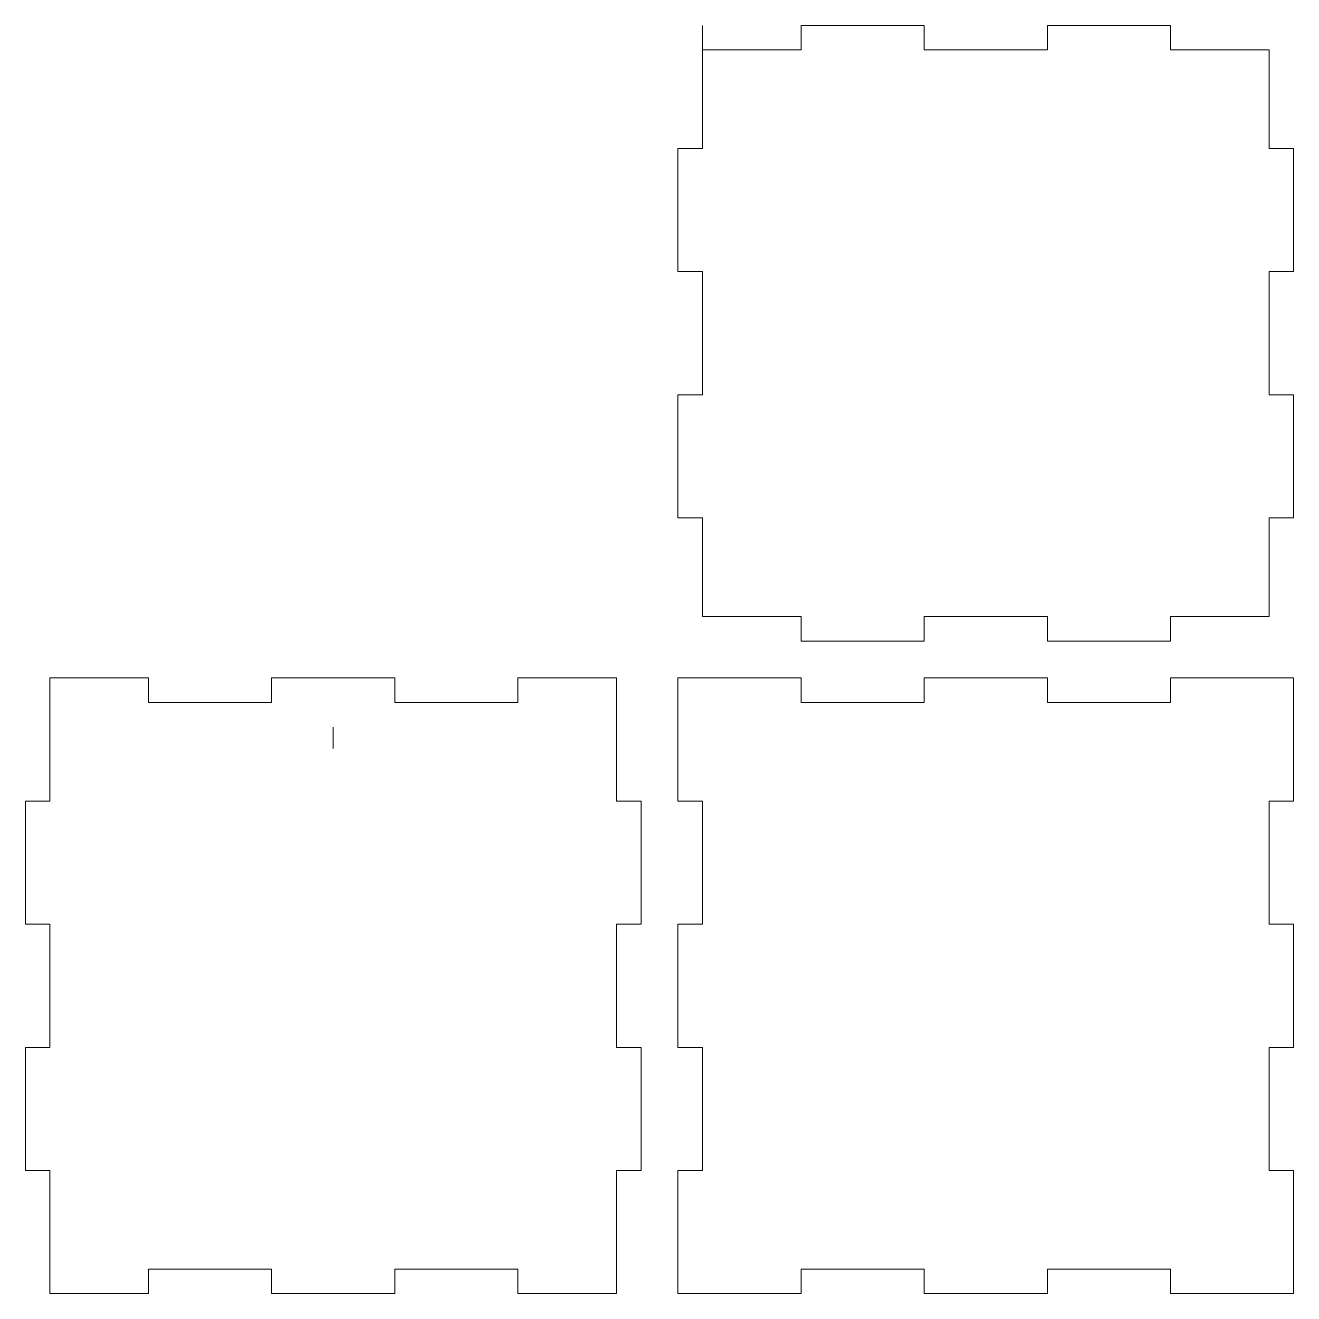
# Model space of a CAD drawing. Header units: centimetres. Extents: x -10.5 to 11.8, y -4.5 to 5.8.
# Drawn here: x 1.51 to 11.81, y -4.55 to 5.75 of the extents above; entities that cross this region are included whole.
import ezdxf

# ---------------------------------------------------------------- set-up
doc = ezdxf.new("R2010")
doc.units = ezdxf.units.CM
doc.header["$MEASUREMENT"] = 0

msp = doc.modelspace()

# ---------------------------------------------------------------- linework, layer by layer
at = {"lineweight": 9}
for points in [[(7.00641, 5.75433), (7.00641, 5.75433), (7.00641, 5.75433), (7.00641, 5.75433)], [(7.00641, 4.75433), (7.00641, 4.75433), (7.00641, 5.75433), (7.00641, 5.75433)], [(7.80641, 5.75433), (7.80641, 5.75433), (8.80641, 5.75433), (8.80641, 5.75433)], [(7.80641, 5.75433), (7.80641, 5.75433), (7.80641, 5.75433), (7.80641, 5.75433)], [(7.80641, 5.55433), (7.80641, 5.55433), (7.80641, 5.75433), (7.80641, 5.75433)], [(8.80641, 5.75433), (8.80641, 5.75433), (8.80641, 5.75433), (8.80641, 5.75433)], [(8.80641, 5.75433), (8.80641, 5.75433), (8.80641, 5.55433), (8.80641, 5.55433)], [(8.80641, 5.75433), (8.80641, 5.75433), (8.80641, 5.75433), (8.80641, 5.75433)], [(9.80641, 5.75433), (9.80641, 5.75433), (10.80641, 5.75433), (10.80641, 5.75433)], [(9.80641, 5.75433), (9.80641, 5.75433), (9.80641, 5.75433), (9.80641, 5.75433)], [(9.80641, 5.55433), (9.80641, 5.55433), (9.80641, 5.75433), (9.80641, 5.75433)], [(10.80641, 5.75433), (10.80641, 5.75433), (10.80641, 5.75433), (10.80641, 5.75433)], [(10.80641, 5.75433), (10.80641, 5.75433), (10.80641, 5.75433), (10.80641, 5.75433)], [(10.80641, 5.75433), (10.80641, 5.75433), (10.80641, 5.55433), (10.80641, 5.55433)], [(7.80641, 5.55433), (7.80641, 5.55433), (7.00641, 5.55433), (7.00641, 5.55433)], [(7.80641, 5.55433), (7.80641, 5.55433), (7.80641, 5.55433), (7.80641, 5.55433)], [(9.80641, 5.55433), (9.80641, 5.55433), (8.80641, 5.55433), (8.80641, 5.55433)], [(9.80641, 5.55433), (9.80641, 5.55433), (9.80641, 5.55433), (9.80641, 5.55433)], [(11.6064, 5.55433), (11.6064, 5.55433), (10.80641, 5.55433), (10.80641, 5.55433)], [(11.6064, 5.55433), (11.6064, 5.55433), (11.6064, 5.55433), (11.6064, 5.55433)], [(11.6064, 5.55433), (11.6064, 5.55433), (11.6064, 4.75433), (11.6064, 4.75433)], [(11.6064, 5.55433), (11.6064, 5.55433), (11.6064, 5.55433), (11.6064, 5.55433)], [(7.00641, 4.75433), (7.00641, 4.75433), (6.80641, 4.75433), (6.80641, 4.75433)], [(6.80641, 4.75433), (6.80641, 4.75433), (6.80641, 4.75433), (6.80641, 4.75433)], [(6.80641, 4.75433), (6.80641, 4.75433), (6.80641, 3.75433), (6.80641, 3.75433)], [(7.00641, 4.75433), (7.00641, 4.75433), (7.00641, 4.75433), (7.00641, 4.75433)], [(11.8064, 4.75433), (11.8064, 4.75433), (11.6064, 4.75433), (11.6064, 4.75433)], [(11.8064, 4.75433), (11.8064, 4.75433), (11.8064, 4.75433), (11.8064, 4.75433)], [(11.8064, 3.75434), (11.8064, 3.75434), (11.8064, 4.75433), (11.8064, 4.75433)], [(11.8064, 4.75433), (11.8064, 4.75433), (11.8064, 4.75433), (11.8064, 4.75433)], [(6.80641, 3.75433), (6.80641, 3.75433), (7.00641, 3.75433), (7.00641, 3.75433)], [(7.00641, 3.75433), (7.00641, 3.75433), (7.00641, 3.75433), (7.00641, 3.75433)], [(7.00641, 2.75433), (7.00641, 2.75433), (7.00641, 3.75433), (7.00641, 3.75433)], [(7.00641, 3.75433), (7.00641, 3.75433), (7.00641, 3.75433), (7.00641, 3.75433)], [(11.6064, 3.75434), (11.6064, 3.75434), (11.8064, 3.75434), (11.8064, 3.75434)], [(11.6064, 3.75433), (11.6064, 3.75433), (11.6064, 3.75433), (11.6064, 3.75433)], [(11.6064, 3.75433), (11.6064, 3.75433), (11.6064, 2.75433), (11.6064, 2.75433)], [(11.8064, 3.75434), (11.8064, 3.75434), (11.8064, 3.75434), (11.8064, 3.75434)], [(7.00641, 2.75433), (7.00641, 2.75433), (6.80641, 2.75433), (6.80641, 2.75433)], [(6.80641, 2.75433), (6.80641, 2.75433), (6.80641, 2.75433), (6.80641, 2.75433)], [(6.80641, 2.75433), (6.80641, 2.75433), (6.80641, 1.75433), (6.80641, 1.75433)], [(7.00641, 2.75433), (7.00641, 2.75433), (7.00641, 2.75433), (7.00641, 2.75433)], [(11.8064, 2.75433), (11.8064, 2.75433), (11.6064, 2.75433), (11.6064, 2.75433)], [(11.8064, 2.75433), (11.8064, 2.75433), (11.8064, 2.75433), (11.8064, 2.75433)], [(11.8064, 2.75433), (11.8064, 2.75433), (11.8064, 2.75433), (11.8064, 2.75433)], [(11.8064, 1.75434), (11.8064, 1.75434), (11.8064, 2.75433), (11.8064, 2.75433)], [(6.80641, 1.75433), (6.80641, 1.75433), (7.00641, 1.75433), (7.00641, 1.75433)], [(7.00641, 1.75433), (7.00641, 1.75433), (7.00641, 1.75433), (7.00641, 1.75433)], [(7.00641, 0.95434), (7.00641, 0.95434), (7.00641, 1.75433), (7.00641, 1.75433)], [(7.00641, 1.75433), (7.00641, 1.75433), (7.00641, 1.75433), (7.00641, 1.75433)], [(11.6064, 1.75434), (11.6064, 1.75434), (11.8064, 1.75434), (11.8064, 1.75434)], [(11.6064, 1.75433), (11.6064, 1.75433), (11.6064, 1.75433), (11.6064, 1.75433)], [(11.6064, 1.75433), (11.6064, 1.75433), (11.6064, 0.95434), (11.6064, 0.95434)], [(11.8064, 1.75434), (11.8064, 1.75434), (11.8064, 1.75434), (11.8064, 1.75434)], [(7.00641, 0.95434), (7.00641, 0.95434), (7.80641, 0.95434), (7.80641, 0.95434)], [(7.80641, 0.95434), (7.80641, 0.95434), (7.80641, 0.95434), (7.80641, 0.95434)], [(7.80641, 0.75434), (7.80641, 0.75434), (7.80641, 0.95434), (7.80641, 0.95434)], [(7.80641, 0.95434), (7.80641, 0.95434), (7.80641, 0.95434), (7.80641, 0.95434)], [(8.8064, 0.95434), (8.8064, 0.95434), (8.8064, 0.95434), (8.8064, 0.95434)], [(8.8064, 0.95434), (8.8064, 0.95434), (8.8064, 0.75434), (8.8064, 0.75434)], [(8.80641, 0.95434), (8.80641, 0.95434), (9.80641, 0.95434), (9.80641, 0.95434)], [(9.80641, 0.95434), (9.80641, 0.95434), (9.80641, 0.95434), (9.80641, 0.95434)], [(9.80641, 0.75434), (9.80641, 0.75434), (9.80641, 0.95434), (9.80641, 0.95434)], [(9.80641, 0.95434), (9.80641, 0.95434), (9.80641, 0.95434), (9.80641, 0.95434)], [(10.8064, 0.95434), (10.8064, 0.95434), (10.8064, 0.95434), (10.8064, 0.95434)], [(10.8064, 0.95434), (10.8064, 0.95434), (10.8064, 0.75434), (10.8064, 0.75434)], [(10.80641, 0.95434), (10.80641, 0.95434), (11.6064, 0.95434), (11.6064, 0.95434)], [(11.6064, 0.95434), (11.6064, 0.95434), (11.6064, 0.95434), (11.6064, 0.95434)], [(8.8064, 0.75434), (8.8064, 0.75434), (7.80641, 0.75434), (7.80641, 0.75434)], [(8.8064, 0.75434), (8.8064, 0.75434), (8.8064, 0.75434), (8.8064, 0.75434)], [(10.8064, 0.75434), (10.8064, 0.75434), (9.80641, 0.75434), (9.80641, 0.75434)], [(10.8064, 0.75434), (10.8064, 0.75434), (10.8064, 0.75434), (10.8064, 0.75434)], [(1.70642, 0.45433), (1.70642, 0.45433), (2.50641, 0.45434), (2.50641, 0.45434)], [(1.70642, 0.45433), (1.70642, 0.45433), (2.50641, 0.45434), (2.50641, 0.45434)], [(1.70642, 0.45433), (1.70642, 0.45433), (2.50641, 0.45434), (2.50641, 0.45434)], [(1.70642, 0.45433), (1.70642, 0.45433), (2.50641, 0.45434), (2.50641, 0.45434)], [(1.70642, 0.45433), (1.70642, 0.45433), (1.70642, -0.54567), (1.70642, -0.54567)], [(1.70642, 0.45433), (1.70642, 0.45433), (1.70642, -0.54567), (1.70642, -0.54567)], [(2.50641, 0.25434), (2.50641, 0.25434), (2.50641, 0.45434), (2.50641, 0.45434)], [(2.50641, 0.25434), (2.50641, 0.25434), (2.50641, 0.45434), (2.50641, 0.45434)], [(2.50641, 0.25434), (2.50641, 0.25434), (2.50641, 0.45434), (2.50641, 0.45434)], [(2.50641, 0.25434), (2.50641, 0.25434), (2.50641, 0.45434), (2.50641, 0.45434)], [(3.50641, 0.45434), (3.50641, 0.45434), (4.50641, 0.45434), (4.50641, 0.45434)], [(3.50641, 0.45434), (3.50641, 0.45434), (4.50641, 0.45434), (4.50641, 0.45434)], [(3.50641, 0.45434), (3.50641, 0.45434), (3.50641, 0.25434), (3.50641, 0.25434)], [(3.50641, 0.45434), (3.50641, 0.45434), (3.50641, 0.25434), (3.50641, 0.25434)], [(3.50641, 0.45434), (3.50641, 0.45434), (3.50641, 0.25434), (3.50641, 0.25434)], [(3.50641, 0.45434), (3.50641, 0.45434), (3.50641, 0.25434), (3.50641, 0.25434)], [(3.50641, 0.45434), (3.50641, 0.45434), (4.50641, 0.45434), (4.50641, 0.45434)], [(3.50641, 0.45434), (3.50641, 0.45434), (4.50641, 0.45434), (4.50641, 0.45434)], [(4.50641, 0.25434), (4.50641, 0.25434), (4.50641, 0.45434), (4.50641, 0.45434)], [(4.50641, 0.25434), (4.50641, 0.25434), (4.50641, 0.45434), (4.50641, 0.45434)], [(4.50641, 0.25434), (4.50641, 0.25434), (4.50641, 0.45434), (4.50641, 0.45434)], [(4.50641, 0.25434), (4.50641, 0.25434), (4.50641, 0.45434), (4.50641, 0.45434)], [(5.5064, 0.45434), (5.5064, 0.45434), (5.5064, 0.45434), (5.5064, 0.45434)], [(5.5064, 0.45434), (5.5064, 0.45434), (5.5064, 0.25434), (5.5064, 0.25434)], [(5.5064, 0.45434), (5.5064, 0.45434), (5.5064, 0.45434), (5.5064, 0.45434)], [(5.5064, 0.45434), (5.5064, 0.45434), (5.5064, 0.25434), (5.5064, 0.25434)], [(5.5064, 0.45434), (5.5064, 0.45434), (6.30641, 0.45434), (6.30641, 0.45434)], [(5.5064, 0.45434), (5.5064, 0.45434), (5.5064, 0.45434), (5.5064, 0.45434)], [(5.5064, 0.45434), (5.5064, 0.45434), (5.5064, 0.25434), (5.5064, 0.25434)], [(5.5064, 0.45434), (5.5064, 0.45434), (6.30641, 0.45434), (6.30641, 0.45434)], [(5.5064, 0.45434), (5.5064, 0.45434), (6.30641, 0.45434), (6.30641, 0.45434)], [(5.5064, 0.45434), (5.5064, 0.45434), (6.30641, 0.45434), (6.30641, 0.45434)], [(5.5064, 0.45434), (5.5064, 0.45434), (5.5064, 0.45434), (5.5064, 0.45434)], [(5.5064, 0.45434), (5.5064, 0.45434), (5.5064, 0.25434), (5.5064, 0.25434)], [(6.3064, 0.45433), (6.3064, 0.45433), (6.3064, 0.45433), (6.3064, 0.45433)], [(6.3064, 0.45433), (6.3064, 0.45433), (6.3064, -0.54567), (6.3064, -0.54567)], [(6.3064, 0.45433), (6.3064, 0.45433), (6.3064, 0.45433), (6.3064, 0.45433)], [(6.3064, 0.45433), (6.3064, 0.45433), (6.3064, -0.54567), (6.3064, -0.54567)], [(6.30641, 0.45434), (6.30641, 0.45434), (6.30641, 0.45434), (6.30641, 0.45434)], [(6.30641, 0.45434), (6.30641, 0.45434), (6.30641, 0.45434), (6.30641, 0.45434)], [(6.30641, 0.45434), (6.30641, 0.45434), (6.30641, 0.45434), (6.30641, 0.45434)], [(6.30641, 0.45434), (6.30641, 0.45434), (6.30641, 0.45434), (6.30641, 0.45434)], [(6.8064, 0.45433), (6.8064, 0.45433), (6.8064, 0.45433), (6.8064, 0.45433)], [(6.8064, 0.45433), (6.8064, 0.45433), (6.8064, -0.54567), (6.8064, -0.54567)], [(6.8064, 0.45433), (6.8064, 0.45433), (6.8064, 0.45433), (6.8064, 0.45433)], [(6.8064, 0.45433), (6.8064, 0.45433), (6.8064, -0.54567), (6.8064, -0.54567)], [(6.80641, 0.45434), (6.80641, 0.45434), (7.80641, 0.45434), (7.80641, 0.45434)], [(6.80641, 0.45434), (6.80641, 0.45434), (7.80641, 0.45434), (7.80641, 0.45434)], [(6.80641, 0.45434), (6.80641, 0.45434), (7.80641, 0.45434), (7.80641, 0.45434)], [(6.80641, 0.45434), (6.80641, 0.45434), (7.80641, 0.45434), (7.80641, 0.45434)], [(7.80641, 0.45434), (7.80641, 0.45434), (7.80641, 0.45434), (7.80641, 0.45434)], [(7.80641, 0.45434), (7.80641, 0.45434), (7.80641, 0.45434), (7.80641, 0.45434)], [(7.80641, 0.45434), (7.80641, 0.45434), (7.80641, 0.45434), (7.80641, 0.45434)], [(7.80641, 0.25434), (7.80641, 0.25434), (7.80641, 0.45434), (7.80641, 0.45434)], [(7.80641, 0.45434), (7.80641, 0.45434), (7.80641, 0.45434), (7.80641, 0.45434)], [(7.80641, 0.45434), (7.80641, 0.45434), (7.80641, 0.45434), (7.80641, 0.45434)], [(7.80641, 0.25434), (7.80641, 0.25434), (7.80641, 0.45434), (7.80641, 0.45434)], [(7.80641, 0.45434), (7.80641, 0.45434), (7.80641, 0.45434), (7.80641, 0.45434)], [(7.80641, 0.25434), (7.80641, 0.25434), (7.80641, 0.45434), (7.80641, 0.45434)], [(7.80641, 0.45434), (7.80641, 0.45434), (7.80641, 0.45434), (7.80641, 0.45434)], [(7.80641, 0.45434), (7.80641, 0.45434), (7.80641, 0.45434), (7.80641, 0.45434)], [(7.80641, 0.25434), (7.80641, 0.25434), (7.80641, 0.45434), (7.80641, 0.45434)], [(8.8064, 0.45434), (8.8064, 0.45434), (8.8064, 0.45434), (8.8064, 0.45434)], [(8.8064, 0.45434), (8.8064, 0.45434), (8.8064, 0.25434), (8.8064, 0.25434)], [(8.8064, 0.45434), (8.8064, 0.45434), (8.8064, 0.45434), (8.8064, 0.45434)], [(8.8064, 0.45434), (8.8064, 0.45434), (8.8064, 0.25434), (8.8064, 0.25434)], [(8.8064, 0.45434), (8.8064, 0.45434), (8.8064, 0.45434), (8.8064, 0.45434)], [(8.8064, 0.45434), (8.8064, 0.45434), (8.8064, 0.25434), (8.8064, 0.25434)], [(8.8064, 0.45434), (8.8064, 0.45434), (8.8064, 0.45434), (8.8064, 0.45434)], [(8.8064, 0.45434), (8.8064, 0.45434), (8.8064, 0.25434), (8.8064, 0.25434)], [(8.80641, 0.45434), (8.80641, 0.45434), (9.80641, 0.45434), (9.80641, 0.45434)], [(8.80641, 0.45434), (8.80641, 0.45434), (9.80641, 0.45434), (9.80641, 0.45434)], [(8.80641, 0.45434), (8.80641, 0.45434), (9.80641, 0.45434), (9.80641, 0.45434)], [(8.80641, 0.45434), (8.80641, 0.45434), (9.80641, 0.45434), (9.80641, 0.45434)], [(9.80641, 0.45434), (9.80641, 0.45434), (9.80641, 0.45434), (9.80641, 0.45434)], [(9.80641, 0.25434), (9.80641, 0.25434), (9.80641, 0.45434), (9.80641, 0.45434)], [(9.80641, 0.45434), (9.80641, 0.45434), (9.80641, 0.45434), (9.80641, 0.45434)], [(9.80641, 0.25434), (9.80641, 0.25434), (9.80641, 0.45434), (9.80641, 0.45434)], [(9.80641, 0.45434), (9.80641, 0.45434), (9.80641, 0.45434), (9.80641, 0.45434)], [(9.80641, 0.45434), (9.80641, 0.45434), (9.80641, 0.45434), (9.80641, 0.45434)], [(9.80641, 0.45434), (9.80641, 0.45434), (9.80641, 0.45434), (9.80641, 0.45434)], [(9.80641, 0.45434), (9.80641, 0.45434), (9.80641, 0.45434), (9.80641, 0.45434)], [(9.80641, 0.25434), (9.80641, 0.25434), (9.80641, 0.45434), (9.80641, 0.45434)], [(9.80641, 0.45434), (9.80641, 0.45434), (9.80641, 0.45434), (9.80641, 0.45434)], [(9.80641, 0.25434), (9.80641, 0.25434), (9.80641, 0.45434), (9.80641, 0.45434)], [(9.80641, 0.45434), (9.80641, 0.45434), (9.80641, 0.45434), (9.80641, 0.45434)], [(10.8064, 0.45434), (10.8064, 0.45434), (10.8064, 0.45434), (10.8064, 0.45434)], [(10.8064, 0.45434), (10.8064, 0.45434), (10.8064, 0.25434), (10.8064, 0.25434)], [(10.8064, 0.45434), (10.8064, 0.45434), (10.8064, 0.45434), (10.8064, 0.45434)], [(10.8064, 0.45434), (10.8064, 0.45434), (10.8064, 0.25434), (10.8064, 0.25434)], [(10.8064, 0.45434), (10.8064, 0.45434), (10.8064, 0.45434), (10.8064, 0.45434)], [(10.8064, 0.45434), (10.8064, 0.45434), (10.8064, 0.25434), (10.8064, 0.25434)], [(10.8064, 0.45434), (10.8064, 0.45434), (10.8064, 0.45434), (10.8064, 0.45434)], [(10.8064, 0.45434), (10.8064, 0.45434), (10.8064, 0.25434), (10.8064, 0.25434)], [(10.80641, 0.45434), (10.80641, 0.45434), (11.8064, 0.45434), (11.8064, 0.45434)], [(10.80641, 0.45434), (10.80641, 0.45434), (11.8064, 0.45434), (11.8064, 0.45434)], [(10.80641, 0.45434), (10.80641, 0.45434), (11.8064, 0.45434), (11.8064, 0.45434)], [(10.80641, 0.45434), (10.80641, 0.45434), (11.8064, 0.45434), (11.8064, 0.45434)], [(11.8064, 0.45434), (11.8064, 0.45434), (11.8064, 0.45434), (11.8064, 0.45434)], [(11.8064, 0.45434), (11.8064, 0.45434), (11.8064, 0.45434), (11.8064, 0.45434)], [(11.8064, 0.45434), (11.8064, 0.45434), (11.8064, 0.45434), (11.8064, 0.45434)], [(11.8064, 0.45434), (11.8064, 0.45434), (11.8064, 0.45434), (11.8064, 0.45434)], [(11.8064, -0.54566), (11.8064, -0.54566), (11.8064, 0.45434), (11.8064, 0.45434)], [(11.8064, 0.45434), (11.8064, 0.45434), (11.8064, 0.45434), (11.8064, 0.45434)], [(11.8064, -0.54566), (11.8064, -0.54566), (11.8064, 0.45434), (11.8064, 0.45434)], [(11.8064, 0.45434), (11.8064, 0.45434), (11.8064, 0.45434), (11.8064, 0.45434)], [(3.50641, 0.25434), (3.50641, 0.25434), (2.50641, 0.25434), (2.50641, 0.25434)], [(3.50641, 0.25434), (3.50641, 0.25434), (2.50641, 0.25434), (2.50641, 0.25434)], [(3.50641, 0.25434), (3.50641, 0.25434), (2.50641, 0.25434), (2.50641, 0.25434)], [(3.50641, 0.25434), (3.50641, 0.25434), (2.50641, 0.25434), (2.50641, 0.25434)], [(5.5064, 0.25434), (5.5064, 0.25434), (4.50641, 0.25434), (4.50641, 0.25434)], [(5.5064, 0.25434), (5.5064, 0.25434), (4.50641, 0.25434), (4.50641, 0.25434)], [(5.5064, 0.25434), (5.5064, 0.25434), (4.50641, 0.25434), (4.50641, 0.25434)], [(5.5064, 0.25434), (5.5064, 0.25434), (4.50641, 0.25434), (4.50641, 0.25434)], [(5.5064, 0.25434), (5.5064, 0.25434), (5.5064, 0.25434), (5.5064, 0.25434)], [(5.5064, 0.25434), (5.5064, 0.25434), (5.5064, 0.25434), (5.5064, 0.25434)], [(5.5064, 0.25434), (5.5064, 0.25434), (5.5064, 0.25434), (5.5064, 0.25434)], [(5.5064, 0.25434), (5.5064, 0.25434), (5.5064, 0.25434), (5.5064, 0.25434)], [(8.8064, 0.25434), (8.8064, 0.25434), (7.80641, 0.25434), (7.80641, 0.25434)], [(8.8064, 0.25434), (8.8064, 0.25434), (7.80641, 0.25434), (7.80641, 0.25434)], [(8.8064, 0.25434), (8.8064, 0.25434), (7.80641, 0.25434), (7.80641, 0.25434)], [(8.8064, 0.25434), (8.8064, 0.25434), (7.80641, 0.25434), (7.80641, 0.25434)], [(8.8064, 0.25434), (8.8064, 0.25434), (8.8064, 0.25434), (8.8064, 0.25434)], [(8.8064, 0.25434), (8.8064, 0.25434), (8.8064, 0.25434), (8.8064, 0.25434)], [(8.8064, 0.25434), (8.8064, 0.25434), (8.8064, 0.25434), (8.8064, 0.25434)], [(8.8064, 0.25434), (8.8064, 0.25434), (8.8064, 0.25434), (8.8064, 0.25434)], [(10.8064, 0.25434), (10.8064, 0.25434), (9.80641, 0.25434), (9.80641, 0.25434)], [(10.8064, 0.25434), (10.8064, 0.25434), (9.80641, 0.25434), (9.80641, 0.25434)], [(10.8064, 0.25434), (10.8064, 0.25434), (9.80641, 0.25434), (9.80641, 0.25434)], [(10.8064, 0.25434), (10.8064, 0.25434), (9.80641, 0.25434), (9.80641, 0.25434)], [(10.8064, 0.25434), (10.8064, 0.25434), (10.8064, 0.25434), (10.8064, 0.25434)], [(10.8064, 0.25434), (10.8064, 0.25434), (10.8064, 0.25434), (10.8064, 0.25434)], [(10.8064, 0.25434), (10.8064, 0.25434), (10.8064, 0.25434), (10.8064, 0.25434)], [(10.8064, 0.25434), (10.8064, 0.25434), (10.8064, 0.25434), (10.8064, 0.25434)], [(4.00641, 0.05509), (4.00641, 0.05509), (4.00641, -0.11832), (4.00641, -0.11832)], [(1.50642, -0.54567), (1.50642, -0.54567), (1.70642, -0.54567), (1.70642, -0.54567)], [(1.50642, -0.54567), (1.50642, -0.54567), (1.70642, -0.54567), (1.70642, -0.54567)], [(1.50642, -1.54566), (1.50642, -1.54566), (1.50642, -0.54567), (1.50642, -0.54567)], [(1.50642, -1.54566), (1.50642, -1.54566), (1.50642, -0.54567), (1.50642, -0.54567)], [(6.5064, -0.54567), (6.5064, -0.54567), (6.3064, -0.54567), (6.3064, -0.54567)], [(6.5064, -0.54567), (6.5064, -0.54567), (6.3064, -0.54567), (6.3064, -0.54567)], [(6.5064, -0.54567), (6.5064, -0.54567), (6.5064, -0.54567), (6.5064, -0.54567)], [(6.5064, -1.54566), (6.5064, -1.54566), (6.5064, -0.54567), (6.5064, -0.54567)], [(6.5064, -0.54567), (6.5064, -0.54567), (6.5064, -0.54567), (6.5064, -0.54567)], [(6.5064, -0.54567), (6.5064, -0.54567), (6.5064, -0.54567), (6.5064, -0.54567)], [(6.5064, -1.54566), (6.5064, -1.54566), (6.5064, -0.54567), (6.5064, -0.54567)], [(6.5064, -0.54567), (6.5064, -0.54567), (6.5064, -0.54567), (6.5064, -0.54567)], [(7.0064, -0.54567), (7.0064, -0.54567), (6.8064, -0.54567), (6.8064, -0.54567)], [(7.0064, -0.54567), (7.0064, -0.54567), (6.8064, -0.54567), (6.8064, -0.54567)], [(7.0064, -0.54567), (7.0064, -0.54567), (7.0064, -0.54567), (7.0064, -0.54567)], [(7.0064, -0.54567), (7.0064, -0.54567), (7.0064, -0.54567), (7.0064, -0.54567)], [(7.0064, -1.54566), (7.0064, -1.54566), (7.0064, -0.54567), (7.0064, -0.54567)], [(7.0064, -0.54567), (7.0064, -0.54567), (7.0064, -0.54567), (7.0064, -0.54567)], [(7.0064, -0.54567), (7.0064, -0.54567), (7.0064, -0.54567), (7.0064, -0.54567)], [(7.0064, -1.54566), (7.0064, -1.54566), (7.0064, -0.54567), (7.0064, -0.54567)], [(11.6064, -0.54566), (11.6064, -0.54566), (11.6064, -0.54566), (11.6064, -0.54566)], [(11.6064, -0.54566), (11.6064, -0.54566), (11.6064, -1.54566), (11.6064, -1.54566)], [(11.8064, -0.54566), (11.8064, -0.54566), (11.6064, -0.54566), (11.6064, -0.54566)], [(11.8064, -0.54566), (11.8064, -0.54566), (11.6064, -0.54566), (11.6064, -0.54566)], [(11.6064, -0.54566), (11.6064, -0.54566), (11.6064, -0.54566), (11.6064, -0.54566)], [(11.6064, -0.54566), (11.6064, -0.54566), (11.6064, -1.54566), (11.6064, -1.54566)], [(11.8064, -0.54566), (11.8064, -0.54566), (11.8064, -0.54566), (11.8064, -0.54566)], [(11.8064, -0.54566), (11.8064, -0.54566), (11.8064, -0.54566), (11.8064, -0.54566)], [(1.70642, -1.54566), (1.70642, -1.54566), (1.50642, -1.54566), (1.50642, -1.54566)], [(1.70642, -1.54566), (1.70642, -1.54566), (1.50642, -1.54566), (1.50642, -1.54566)], [(1.70642, -1.54567), (1.70642, -1.54567), (1.70642, -2.54567), (1.70642, -2.54567)], [(1.70642, -1.54567), (1.70642, -1.54567), (1.70642, -2.54567), (1.70642, -2.54567)], [(6.3064, -1.54566), (6.3064, -1.54566), (6.5064, -1.54566), (6.5064, -1.54566)], [(6.3064, -1.54566), (6.3064, -1.54566), (6.5064, -1.54566), (6.5064, -1.54566)], [(6.3064, -1.54567), (6.3064, -1.54567), (6.3064, -1.54567), (6.3064, -1.54567)], [(6.3064, -1.54567), (6.3064, -1.54567), (6.3064, -2.54567), (6.3064, -2.54567)], [(6.3064, -1.54567), (6.3064, -1.54567), (6.3064, -1.54567), (6.3064, -1.54567)], [(6.3064, -1.54567), (6.3064, -1.54567), (6.3064, -2.54567), (6.3064, -2.54567)], [(6.5064, -1.54566), (6.5064, -1.54566), (6.5064, -1.54566), (6.5064, -1.54566)], [(6.5064, -1.54566), (6.5064, -1.54566), (6.5064, -1.54566), (6.5064, -1.54566)], [(6.8064, -1.54566), (6.8064, -1.54566), (7.0064, -1.54566), (7.0064, -1.54566)], [(6.8064, -1.54566), (6.8064, -1.54566), (7.0064, -1.54566), (7.0064, -1.54566)], [(6.8064, -1.54567), (6.8064, -1.54567), (6.8064, -1.54567), (6.8064, -1.54567)], [(6.8064, -1.54567), (6.8064, -1.54567), (6.8064, -2.54567), (6.8064, -2.54567)], [(6.8064, -1.54567), (6.8064, -1.54567), (6.8064, -1.54567), (6.8064, -1.54567)], [(6.8064, -1.54567), (6.8064, -1.54567), (6.8064, -2.54567), (6.8064, -2.54567)], [(7.0064, -1.54566), (7.0064, -1.54566), (7.0064, -1.54566), (7.0064, -1.54566)], [(7.0064, -1.54566), (7.0064, -1.54566), (7.0064, -1.54566), (7.0064, -1.54566)], [(11.6064, -1.54566), (11.6064, -1.54566), (11.8064, -1.54566), (11.8064, -1.54566)], [(11.6064, -1.54566), (11.6064, -1.54566), (11.8064, -1.54566), (11.8064, -1.54566)], [(11.8064, -1.54566), (11.8064, -1.54566), (11.8064, -1.54566), (11.8064, -1.54566)], [(11.8064, -1.54566), (11.8064, -1.54566), (11.8064, -1.54566), (11.8064, -1.54566)], [(11.8064, -2.54566), (11.8064, -2.54566), (11.8064, -1.54566), (11.8064, -1.54566)], [(11.8064, -1.54566), (11.8064, -1.54566), (11.8064, -1.54566), (11.8064, -1.54566)], [(11.8064, -2.54566), (11.8064, -2.54566), (11.8064, -1.54566), (11.8064, -1.54566)], [(11.8064, -1.54566), (11.8064, -1.54566), (11.8064, -1.54566), (11.8064, -1.54566)], [(1.50642, -2.54567), (1.50642, -2.54567), (1.70642, -2.54567), (1.70642, -2.54567)], [(1.50642, -3.54566), (1.50642, -3.54566), (1.50642, -2.54567), (1.50642, -2.54567)], [(1.50642, -3.54566), (1.50642, -3.54566), (1.50642, -2.54567), (1.50642, -2.54567)], [(1.50642, -2.54567), (1.50642, -2.54567), (1.70642, -2.54567), (1.70642, -2.54567)], [(6.5064, -2.54567), (6.5064, -2.54567), (6.3064, -2.54567), (6.3064, -2.54567)], [(6.5064, -2.54567), (6.5064, -2.54567), (6.3064, -2.54567), (6.3064, -2.54567)], [(6.5064, -2.54567), (6.5064, -2.54567), (6.5064, -2.54567), (6.5064, -2.54567)], [(6.5064, -2.54567), (6.5064, -2.54567), (6.5064, -2.54567), (6.5064, -2.54567)], [(6.5064, -2.54567), (6.5064, -2.54567), (6.5064, -2.54567), (6.5064, -2.54567)], [(6.5064, -3.54566), (6.5064, -3.54566), (6.5064, -2.54567), (6.5064, -2.54567)], [(6.5064, -2.54567), (6.5064, -2.54567), (6.5064, -2.54567), (6.5064, -2.54567)], [(6.5064, -3.54566), (6.5064, -3.54566), (6.5064, -2.54567), (6.5064, -2.54567)], [(7.0064, -2.54567), (7.0064, -2.54567), (6.8064, -2.54567), (6.8064, -2.54567)], [(7.0064, -2.54567), (7.0064, -2.54567), (6.8064, -2.54567), (6.8064, -2.54567)], [(7.0064, -2.54567), (7.0064, -2.54567), (7.0064, -2.54567), (7.0064, -2.54567)], [(7.0064, -2.54567), (7.0064, -2.54567), (7.0064, -2.54567), (7.0064, -2.54567)], [(7.0064, -3.54566), (7.0064, -3.54566), (7.0064, -2.54567), (7.0064, -2.54567)], [(7.0064, -2.54567), (7.0064, -2.54567), (7.0064, -2.54567), (7.0064, -2.54567)], [(7.0064, -3.54566), (7.0064, -3.54566), (7.0064, -2.54567), (7.0064, -2.54567)], [(7.0064, -2.54567), (7.0064, -2.54567), (7.0064, -2.54567), (7.0064, -2.54567)], [(11.8064, -2.54566), (11.8064, -2.54566), (11.6064, -2.54566), (11.6064, -2.54566)], [(11.6064, -2.54566), (11.6064, -2.54566), (11.6064, -2.54566), (11.6064, -2.54566)], [(11.6064, -2.54566), (11.6064, -2.54566), (11.6064, -3.54566), (11.6064, -3.54566)], [(11.6064, -2.54566), (11.6064, -2.54566), (11.6064, -2.54566), (11.6064, -2.54566)], [(11.6064, -2.54566), (11.6064, -2.54566), (11.6064, -3.54566), (11.6064, -3.54566)], [(11.8064, -2.54566), (11.8064, -2.54566), (11.6064, -2.54566), (11.6064, -2.54566)], [(11.8064, -2.54566), (11.8064, -2.54566), (11.8064, -2.54566), (11.8064, -2.54566)], [(11.8064, -2.54566), (11.8064, -2.54566), (11.8064, -2.54566), (11.8064, -2.54566)], [(1.70642, -3.54566), (1.70642, -3.54566), (1.50642, -3.54566), (1.50642, -3.54566)], [(1.70642, -3.54566), (1.70642, -3.54566), (1.50642, -3.54566), (1.50642, -3.54566)], [(1.70642, -3.54567), (1.70642, -3.54567), (1.70642, -4.54566), (1.70642, -4.54566)], [(1.70642, -3.54567), (1.70642, -3.54567), (1.70642, -4.54566), (1.70642, -4.54566)], [(6.3064, -3.54566), (6.3064, -3.54566), (6.5064, -3.54566), (6.5064, -3.54566)], [(6.3064, -3.54566), (6.3064, -3.54566), (6.5064, -3.54566), (6.5064, -3.54566)], [(6.3064, -3.54567), (6.3064, -3.54567), (6.3064, -3.54567), (6.3064, -3.54567)], [(6.3064, -3.54567), (6.3064, -3.54567), (6.3064, -4.54566), (6.3064, -4.54566)], [(6.3064, -3.54567), (6.3064, -3.54567), (6.3064, -3.54567), (6.3064, -3.54567)], [(6.3064, -3.54567), (6.3064, -3.54567), (6.3064, -4.54566), (6.3064, -4.54566)], [(6.5064, -3.54566), (6.5064, -3.54566), (6.5064, -3.54566), (6.5064, -3.54566)], [(6.5064, -3.54566), (6.5064, -3.54566), (6.5064, -3.54566), (6.5064, -3.54566)], [(6.8064, -3.54566), (6.8064, -3.54566), (7.0064, -3.54566), (7.0064, -3.54566)], [(6.8064, -3.54566), (6.8064, -3.54566), (7.0064, -3.54566), (7.0064, -3.54566)], [(6.8064, -3.54567), (6.8064, -3.54567), (6.8064, -3.54567), (6.8064, -3.54567)], [(6.8064, -3.54567), (6.8064, -3.54567), (6.8064, -4.54566), (6.8064, -4.54566)], [(6.8064, -3.54567), (6.8064, -3.54567), (6.8064, -3.54567), (6.8064, -3.54567)], [(6.8064, -3.54567), (6.8064, -3.54567), (6.8064, -4.54566), (6.8064, -4.54566)], [(7.0064, -3.54566), (7.0064, -3.54566), (7.0064, -3.54566), (7.0064, -3.54566)], [(7.0064, -3.54566), (7.0064, -3.54566), (7.0064, -3.54566), (7.0064, -3.54566)], [(11.6064, -3.54566), (11.6064, -3.54566), (11.8064, -3.54566), (11.8064, -3.54566)], [(11.6064, -3.54566), (11.6064, -3.54566), (11.8064, -3.54566), (11.8064, -3.54566)], [(11.8064, -3.54566), (11.8064, -3.54566), (11.8064, -3.54566), (11.8064, -3.54566)], [(11.8064, -4.54566), (11.8064, -4.54566), (11.8064, -3.54566), (11.8064, -3.54566)], [(11.8064, -3.54566), (11.8064, -3.54566), (11.8064, -3.54566), (11.8064, -3.54566)], [(11.8064, -3.54566), (11.8064, -3.54566), (11.8064, -3.54566), (11.8064, -3.54566)], [(11.8064, -4.54566), (11.8064, -4.54566), (11.8064, -3.54566), (11.8064, -3.54566)], [(11.8064, -3.54566), (11.8064, -3.54566), (11.8064, -3.54566), (11.8064, -3.54566)], [(2.50641, -4.34566), (2.50641, -4.34566), (2.50641, -4.54566), (2.50641, -4.54566)], [(3.50641, -4.34566), (3.50641, -4.34566), (2.50641, -4.34566), (2.50641, -4.34566)], [(2.50641, -4.34566), (2.50641, -4.34566), (2.50641, -4.54566), (2.50641, -4.54566)], [(3.50641, -4.34566), (3.50641, -4.34566), (2.50641, -4.34566), (2.50641, -4.34566)], [(2.50641, -4.34566), (2.50641, -4.34566), (2.50641, -4.54566), (2.50641, -4.54566)], [(2.50641, -4.34566), (2.50641, -4.34566), (2.50641, -4.54566), (2.50641, -4.54566)], [(3.50641, -4.34566), (3.50641, -4.34566), (2.50641, -4.34566), (2.50641, -4.34566)], [(3.50641, -4.34566), (3.50641, -4.34566), (2.50641, -4.34566), (2.50641, -4.34566)], [(3.50641, -4.34566), (3.50641, -4.34566), (3.50641, -4.34566), (3.50641, -4.34566)], [(3.50641, -4.54566), (3.50641, -4.54566), (3.50641, -4.34566), (3.50641, -4.34566)], [(3.50641, -4.34566), (3.50641, -4.34566), (3.50641, -4.34566), (3.50641, -4.34566)], [(3.50641, -4.54566), (3.50641, -4.54566), (3.50641, -4.34566), (3.50641, -4.34566)], [(3.50641, -4.34566), (3.50641, -4.34566), (3.50641, -4.34566), (3.50641, -4.34566)], [(3.50641, -4.54566), (3.50641, -4.54566), (3.50641, -4.34566), (3.50641, -4.34566)], [(3.50641, -4.34566), (3.50641, -4.34566), (3.50641, -4.34566), (3.50641, -4.34566)], [(3.50641, -4.54566), (3.50641, -4.54566), (3.50641, -4.34566), (3.50641, -4.34566)], [(5.5064, -4.34566), (5.5064, -4.34566), (4.50641, -4.34566), (4.50641, -4.34566)], [(4.50641, -4.34566), (4.50641, -4.34566), (4.50641, -4.54566), (4.50641, -4.54566)], [(4.50641, -4.34566), (4.50641, -4.34566), (4.50641, -4.54566), (4.50641, -4.54566)], [(5.5064, -4.34566), (5.5064, -4.34566), (4.50641, -4.34566), (4.50641, -4.34566)], [(4.50641, -4.34566), (4.50641, -4.34566), (4.50641, -4.54566), (4.50641, -4.54566)], [(4.50641, -4.34566), (4.50641, -4.34566), (4.50641, -4.54566), (4.50641, -4.54566)], [(5.5064, -4.34566), (5.5064, -4.34566), (4.50641, -4.34566), (4.50641, -4.34566)], [(5.5064, -4.34566), (5.5064, -4.34566), (4.50641, -4.34566), (4.50641, -4.34566)], [(5.5064, -4.34566), (5.5064, -4.34566), (5.5064, -4.34566), (5.5064, -4.34566)], [(5.5064, -4.54566), (5.5064, -4.54566), (5.5064, -4.34566), (5.5064, -4.34566)], [(5.5064, -4.34566), (5.5064, -4.34566), (5.5064, -4.34566), (5.5064, -4.34566)], [(5.5064, -4.34566), (5.5064, -4.34566), (5.5064, -4.34566), (5.5064, -4.34566)], [(5.5064, -4.34566), (5.5064, -4.34566), (5.5064, -4.34566), (5.5064, -4.34566)], [(5.5064, -4.54566), (5.5064, -4.54566), (5.5064, -4.34566), (5.5064, -4.34566)], [(5.5064, -4.34566), (5.5064, -4.34566), (5.5064, -4.34566), (5.5064, -4.34566)], [(5.5064, -4.34566), (5.5064, -4.34566), (5.5064, -4.34566), (5.5064, -4.34566)], [(5.5064, -4.54566), (5.5064, -4.54566), (5.5064, -4.34566), (5.5064, -4.34566)], [(5.5064, -4.34566), (5.5064, -4.34566), (5.5064, -4.34566), (5.5064, -4.34566)], [(5.5064, -4.54566), (5.5064, -4.54566), (5.5064, -4.34566), (5.5064, -4.34566)], [(5.5064, -4.34566), (5.5064, -4.34566), (5.5064, -4.34566), (5.5064, -4.34566)], [(7.8064, -4.34566), (7.8064, -4.34566), (8.8064, -4.34566), (8.8064, -4.34566)], [(7.8064, -4.34566), (7.8064, -4.34566), (7.8064, -4.34566), (7.8064, -4.34566)], [(7.8064, -4.54566), (7.8064, -4.54566), (7.8064, -4.34566), (7.8064, -4.34566)], [(7.8064, -4.34566), (7.8064, -4.34566), (8.8064, -4.34566), (8.8064, -4.34566)], [(7.8064, -4.34566), (7.8064, -4.34566), (7.8064, -4.34566), (7.8064, -4.34566)], [(7.8064, -4.54566), (7.8064, -4.54566), (7.8064, -4.34566), (7.8064, -4.34566)], [(8.8064, -4.34566), (8.8064, -4.34566), (8.8064, -4.34566), (8.8064, -4.34566)], [(8.8064, -4.34566), (8.8064, -4.34566), (8.8064, -4.34566), (8.8064, -4.34566)], [(8.8064, -4.34566), (8.8064, -4.34566), (8.8064, -4.54566), (8.8064, -4.54566)], [(8.8064, -4.34566), (8.8064, -4.34566), (8.8064, -4.34566), (8.8064, -4.34566)], [(8.8064, -4.34566), (8.8064, -4.34566), (8.8064, -4.34566), (8.8064, -4.34566)], [(8.8064, -4.34566), (8.8064, -4.34566), (8.8064, -4.54566), (8.8064, -4.54566)], [(9.8064, -4.34566), (9.8064, -4.34566), (9.8064, -4.34566), (9.8064, -4.34566)], [(9.8064, -4.54566), (9.8064, -4.54566), (9.8064, -4.34566), (9.8064, -4.34566)], [(9.8064, -4.34566), (9.8064, -4.34566), (9.8064, -4.34566), (9.8064, -4.34566)], [(9.8064, -4.54566), (9.8064, -4.54566), (9.8064, -4.34566), (9.8064, -4.34566)], [(9.8064, -4.34566), (9.8064, -4.34566), (10.8064, -4.34566), (10.8064, -4.34566)], [(9.8064, -4.34566), (9.8064, -4.34566), (10.8064, -4.34566), (10.8064, -4.34566)], [(10.8064, -4.34566), (10.8064, -4.34566), (10.8064, -4.34566), (10.8064, -4.34566)], [(10.8064, -4.34566), (10.8064, -4.34566), (10.8064, -4.54566), (10.8064, -4.54566)], [(10.8064, -4.34566), (10.8064, -4.34566), (10.8064, -4.34566), (10.8064, -4.34566)], [(10.8064, -4.34566), (10.8064, -4.34566), (10.8064, -4.34566), (10.8064, -4.34566)], [(10.8064, -4.34566), (10.8064, -4.34566), (10.8064, -4.54566), (10.8064, -4.54566)], [(10.8064, -4.34566), (10.8064, -4.34566), (10.8064, -4.34566), (10.8064, -4.34566)], [(1.70642, -4.54566), (1.70642, -4.54566), (2.50641, -4.54566), (2.50641, -4.54566)], [(1.70642, -4.54566), (1.70642, -4.54566), (2.50641, -4.54566), (2.50641, -4.54566)], [(1.70642, -4.54566), (1.70642, -4.54566), (2.50641, -4.54566), (2.50641, -4.54566)], [(1.70642, -4.54566), (1.70642, -4.54566), (2.50641, -4.54566), (2.50641, -4.54566)], [(2.50641, -4.54566), (2.50641, -4.54566), (2.50641, -4.54566), (2.50641, -4.54566)], [(2.50641, -4.54566), (2.50641, -4.54566), (2.50641, -4.54566), (2.50641, -4.54566)], [(2.50641, -4.54566), (2.50641, -4.54566), (2.50641, -4.54566), (2.50641, -4.54566)], [(2.50641, -4.54566), (2.50641, -4.54566), (2.50641, -4.54566), (2.50641, -4.54566)], [(3.50641, -4.54566), (3.50641, -4.54566), (4.50641, -4.54566), (4.50641, -4.54566)], [(3.50641, -4.54566), (3.50641, -4.54566), (4.50641, -4.54566), (4.50641, -4.54566)], [(3.50641, -4.54566), (3.50641, -4.54566), (4.50641, -4.54566), (4.50641, -4.54566)], [(3.50641, -4.54566), (3.50641, -4.54566), (4.50641, -4.54566), (4.50641, -4.54566)], [(4.50641, -4.54566), (4.50641, -4.54566), (4.50641, -4.54566), (4.50641, -4.54566)], [(4.50641, -4.54566), (4.50641, -4.54566), (4.50641, -4.54566), (4.50641, -4.54566)], [(4.50641, -4.54566), (4.50641, -4.54566), (4.50641, -4.54566), (4.50641, -4.54566)], [(4.50641, -4.54566), (4.50641, -4.54566), (4.50641, -4.54566), (4.50641, -4.54566)], [(5.5064, -4.54566), (5.5064, -4.54566), (6.3064, -4.54566), (6.3064, -4.54566)], [(5.5064, -4.54566), (5.5064, -4.54566), (6.3064, -4.54566), (6.3064, -4.54566)], [(5.5064, -4.54566), (5.5064, -4.54566), (6.3064, -4.54566), (6.3064, -4.54566)], [(5.5064, -4.54566), (5.5064, -4.54566), (6.3064, -4.54566), (6.3064, -4.54566)], [(6.3064, -4.54566), (6.3064, -4.54566), (6.3064, -4.54566), (6.3064, -4.54566)], [(6.3064, -4.54566), (6.3064, -4.54566), (6.3064, -4.54566), (6.3064, -4.54566)], [(6.3064, -4.54566), (6.3064, -4.54566), (6.3064, -4.54566), (6.3064, -4.54566)], [(6.3064, -4.54566), (6.3064, -4.54566), (6.3064, -4.54566), (6.3064, -4.54566)], [(7.8064, -4.54566), (7.8064, -4.54566), (6.8064, -4.54566), (6.8064, -4.54566)], [(7.8064, -4.54566), (7.8064, -4.54566), (6.8064, -4.54566), (6.8064, -4.54566)], [(7.8064, -4.54566), (7.8064, -4.54566), (7.8064, -4.54566), (7.8064, -4.54566)], [(7.8064, -4.54566), (7.8064, -4.54566), (7.8064, -4.54566), (7.8064, -4.54566)], [(9.8064, -4.54566), (9.8064, -4.54566), (8.8064, -4.54566), (8.8064, -4.54566)], [(9.8064, -4.54566), (9.8064, -4.54566), (8.8064, -4.54566), (8.8064, -4.54566)], [(9.8064, -4.54566), (9.8064, -4.54566), (9.8064, -4.54566), (9.8064, -4.54566)], [(9.8064, -4.54566), (9.8064, -4.54566), (9.8064, -4.54566), (9.8064, -4.54566)], [(11.8064, -4.54566), (11.8064, -4.54566), (10.8064, -4.54566), (10.8064, -4.54566)], [(11.8064, -4.54566), (11.8064, -4.54566), (10.8064, -4.54566), (10.8064, -4.54566)], [(11.8064, -4.54566), (11.8064, -4.54566), (11.8064, -4.54566), (11.8064, -4.54566)], [(11.8064, -4.54566), (11.8064, -4.54566), (11.8064, -4.54566), (11.8064, -4.54566)]]:
    msp.add_open_spline(points, degree=3, dxfattribs=at)

doc.saveas('drawing.dxf')
